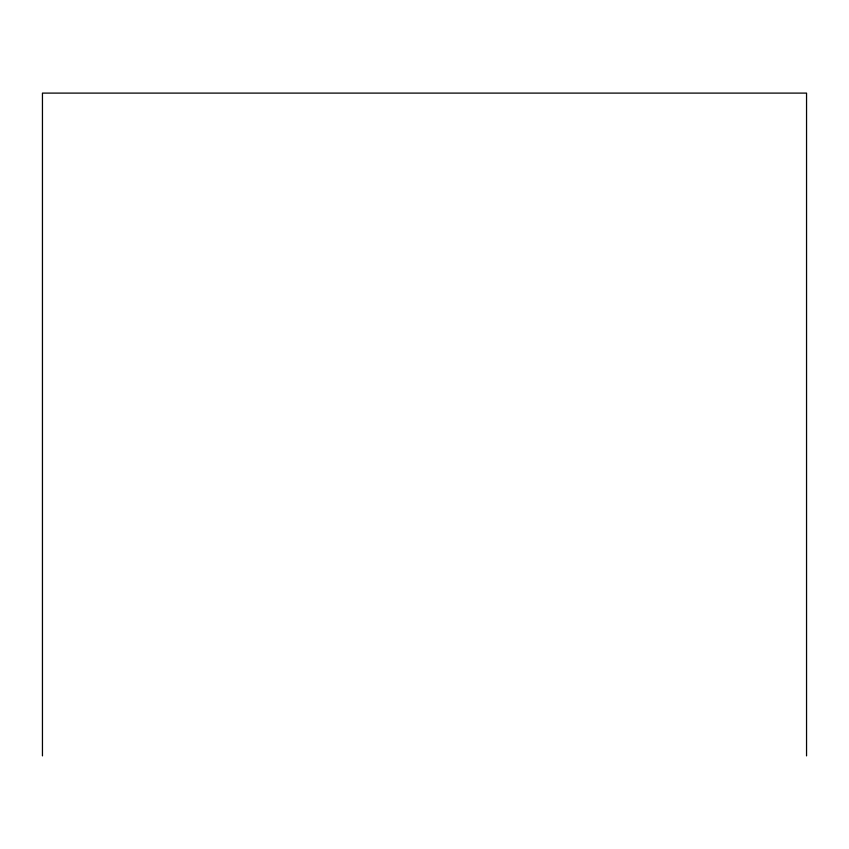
<?xml version="1.0" encoding="UTF-8"?>
<svg xmlns="http://www.w3.org/2000/svg" width="849" height="849" viewBox="0 0 849 849"><rect width="100%" height="100%" fill="white"/><g stroke="black" fill="none" stroke-linecap="round" stroke-linejoin="round"><path stroke-width="1.27" d="M806.55 755.897L806.55 93.103L42.45 93.103L42.45 755.897"/></g></svg>
